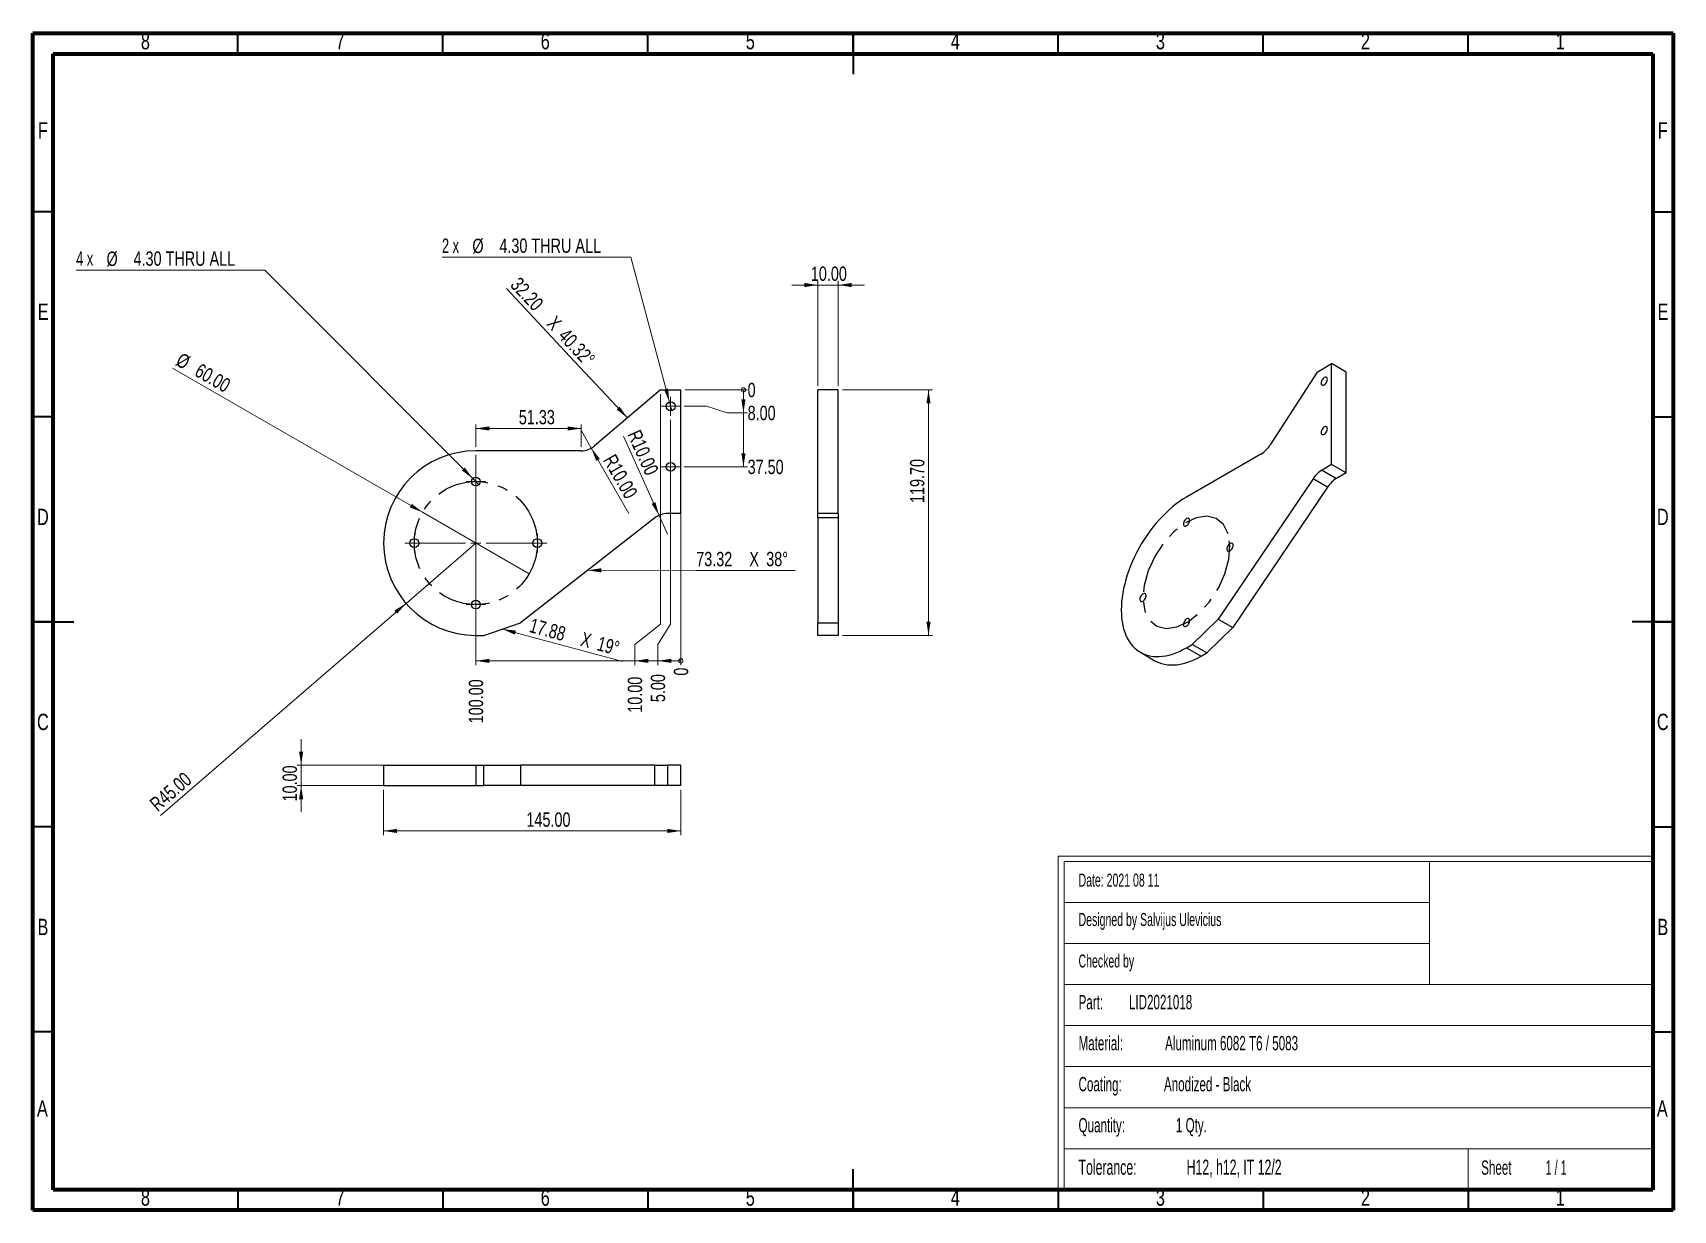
# Model space of a CAD drawing. Header units: millimetres. Extents: x 30 to 830, y 10 to 584.
import ezdxf

# ---------------------------------------------------------------- set-up
doc = ezdxf.new("R2010")
doc.units = ezdxf.units.MM
doc.header["$LTSCALE"] = 2
doc.linetypes.add('CENTERX2', pattern=[20.32, 12.7, -2.54, 2.54, -2.54])
doc.styles.add('SLDTEXTSTYLE0', font='TXT', dxfattribs={"width": 0.605})
doc.styles.add('SLDTEXTSTYLE1', font='TXT', dxfattribs={"width": 0.563})
doc.styles.add('SLDTEXTSTYLE2', font='TXT', dxfattribs={"width": 0.75})
doc.styles.add('SLDTEXTSTYLE3', font='TXT', dxfattribs={"width": 0.666667})
doc.dimstyles.new('SLDDIMSTYLE0', dxfattribs={"dimtxt": 7, "dimasz": 0.677333, "dimexe": 0, "dimexo": 0.0625, "dimgap": 1.75, "dimtad": 0, "dimtih": 1, "dimtoh": 1, "dimdec": 0, "dimrnd": 1e-09, "dimdsep": 46, "dimtxsty": 'SLDTEXTSTYLE2', "dimblk1": 'ORIGIN', "dimblk2": 'ORIGIN', "dimsah": 1, "dimcen": 0.09, "dimadec": 0, "dimazin": 2, "dimtfac": 1, "dimtdec": 0, "dimtofl": 0, "dimtmove": 0, "dimatfit": 3, "dimldrblk": 'ORIGIN', "dimfxl": 0, "dimfrac": 2, "dimtolj": 1, "dimtzin": 12, "dimarcsym": 0})
doc.dimstyles.new('SLDDIMSTYLE1', dxfattribs={"dimtxt": 7, "dimasz": 6.604, "dimexe": 0, "dimexo": 0.0625, "dimgap": 1.75, "dimtad": 0, "dimtih": 1, "dimtoh": 1, "dimrnd": 1e-09, "dimzin": 4, "dimdsep": 46, "dimtxsty": 'SLDTEXTSTYLE2', "dimsah": 1, "dimcen": 0.09, "dimadec": 0, "dimazin": 1, "dimtfac": 1, "dimtofl": 0, "dimtmove": 0, "dimatfit": 3, "dimfxl": 0, "dimfrac": 2, "dimtolj": 1, "dimtzin": 12, "dimarcsym": 0})
doc.dimstyles.new('SLDDIMSTYLE2', dxfattribs={"dimtxt": 7, "dimasz": 6.604, "dimexe": 0, "dimexo": 0.0625, "dimgap": 1.75, "dimtad": 0, "dimtih": 1, "dimtoh": 1, "dimrnd": 1e-09, "dimzin": 4, "dimdsep": 46, "dimtxsty": 'SLDTEXTSTYLE2', "dimblk1": 'NONE', "dimsah": 1, "dimcen": 0, "dimadec": 0, "dimazin": 1, "dimtfac": 1, "dimtmove": 0, "dimatfit": 3, "dimldrblk": 'NONE', "dimfxl": 0, "dimfrac": 2, "dimtolj": 1, "dimtzin": 12, "dimarcsym": 0})
doc.dimstyles.new('SLDDIMSTYLE3', dxfattribs={"dimtxt": 7, "dimasz": 6.604, "dimexe": 0, "dimexo": 0.0625, "dimgap": 1.75, "dimtad": 1, "dimrnd": 1e-09, "dimzin": 4, "dimdsep": 46, "dimtxsty": 'SLDTEXTSTYLE2', "dimblk1": 'NONE', "dimsah": 1, "dimcen": 0, "dimadec": 0, "dimazin": 1, "dimtfac": 1, "dimtmove": 0, "dimatfit": 3, "dimldrblk": 'NONE', "dimfxl": 0, "dimfrac": 2, "dimtolj": 1, "dimtzin": 12, "dimarcsym": 0})
doc.dimstyles.new('SLDDIMSTYLE4', dxfattribs={"dimtxt": 7, "dimasz": 6.604, "dimexe": 0, "dimexo": 0.0625, "dimgap": 1.75, "dimtad": 1, "dimrnd": 1e-09, "dimzin": 4, "dimdsep": 46, "dimtxsty": 'SLDTEXTSTYLE2', "dimsah": 1, "dimcen": 0, "dimadec": 0, "dimazin": 1, "dimtfac": 1, "dimtofl": 0, "dimtmove": 0, "dimatfit": 3, "dimfxl": 0, "dimfrac": 2, "dimtolj": 1, "dimtzin": 12, "dimarcsym": 0})
doc.dimstyles.new('SLDDIMSTYLE5', dxfattribs={"dimtxt": 7, "dimasz": 6.604, "dimexe": 0, "dimexo": 0.0625, "dimgap": 1.75, "dimtad": 1, "dimrnd": 1e-09, "dimzin": 12, "dimdsep": 46, "dimtxsty": 'SLDTEXTSTYLE2', "dimsah": 1, "dimcen": 0.09, "dimadec": 0, "dimazin": 3, "dimtfac": 1, "dimtmove": 0, "dimatfit": 0, "dimfxl": 0, "dimfrac": 2, "dimtolj": 1, "dimtzin": 12, "dimarcsym": 0})
doc.dimstyles.new('SLDDIMSTYLE6', dxfattribs={"dimtxt": 7, "dimasz": 6.604, "dimexe": 0, "dimexo": 0.0625, "dimgap": 1.75, "dimtad": 1, "dimrnd": 1e-09, "dimzin": 4, "dimdsep": 46, "dimtxsty": 'SLDTEXTSTYLE2', "dimsah": 1, "dimcen": 0.09, "dimadec": 0, "dimazin": 1, "dimtfac": 1, "dimtmove": 0, "dimatfit": 0, "dimfxl": 0, "dimfrac": 2, "dimtolj": 1, "dimtzin": 12, "dimarcsym": 0})
doc.dimstyles.new('SLDDIMSTYLE7', dxfattribs={"dimtxt": 7, "dimasz": 6.604, "dimexe": 0, "dimexo": 0.0625, "dimgap": 1.75, "dimtad": 1, "dimrnd": 1e-09, "dimzin": 4, "dimdsep": 46, "dimtxsty": 'SLDTEXTSTYLE2', "dimsah": 1, "dimcen": 0.09, "dimadec": 0, "dimazin": 1, "dimtfac": 1, "dimtofl": 0, "dimtmove": 0, "dimatfit": 3, "dimfxl": 0, "dimfrac": 2, "dimtolj": 1, "dimtzin": 12, "dimarcsym": 0})

# ---------------------------------------------------------------- blocks, each defined once
blk = doc.blocks.new('SW_NOTE_0')
at = {"color": 0, "linetype": 'Continuous', "lineweight": 0, "attachment_point": 1, "style": 'SLDTEXTSTYLE0'}
for s, insert, char_height in [('Tolerance:', (0, 9.55), 7.408), ('H12, h12, IT 12/2', (52.72, 9.55), 7.4083)]:
    blk.add_mtext(s, dxfattribs=dict(at, insert=insert, char_height=char_height))
blk = doc.blocks.new('SW_NOTE_0_1')
at = {"color": 0, "linetype": 'Continuous', "lineweight": 0, "char_height": 7, "attachment_point": 1}
for s, insert, style in [('Sheet', (0, 9.02), 'SLDTEXTSTYLE0'), ('1 / 1', (31.43, 9.02), 'SLDTEXTSTYLE1')]:
    blk.add_mtext(s, dxfattribs=dict(at, insert=insert, style=style))
blk = doc.blocks.new('SW_NOTE_0_2')
at = {"color": 0, "linetype": 'Continuous', "lineweight": 0, "char_height": 7, "attachment_point": 1, "style": 'SLDTEXTSTYLE0'}
for s, insert in [('Quantity:', (0, 9.02)), ('1 Qty.', (47.48, 9.02))]:
    blk.add_mtext(s, dxfattribs=dict(at, insert=insert))
blk = doc.blocks.new('SW_NOTE_0_3')
at = {"color": 0, "linetype": 'Continuous', "lineweight": 0, "char_height": 7, "attachment_point": 1, "style": 'SLDTEXTSTYLE0'}
for s, insert in [('Coating:', (0, 9.02)), ('Anodized - Black', (41.65, 9.02))]:
    blk.add_mtext(s, dxfattribs=dict(at, insert=insert))
blk = doc.blocks.new('SW_NOTE_0_4')
at = {"color": 0, "linetype": 'Continuous', "lineweight": 0, "char_height": 7, "attachment_point": 1, "style": 'SLDTEXTSTYLE0'}
for s, insert in [('Material:', (0, 9.02)), ('Aluminum 6082 T6 / 5083', (42.21, 9.02))]:
    blk.add_mtext(s, dxfattribs=dict(at, insert=insert))
blk = doc.blocks.new('SW_NOTE_0_5')
at = {"color": 0, "linetype": 'Continuous', "lineweight": 0, "char_height": 7, "attachment_point": 1, "style": 'SLDTEXTSTYLE0'}
for s, insert in [('Part:', (0, 9.02)), ('LID2021018', (24.58, 9.02))]:
    blk.add_mtext(s, dxfattribs=dict(at, insert=insert))
blk = doc.blocks.new('_Origin')
at = {"color": 0, "linetype": 'ByBlock', "lineweight": -2}
blk.add_line((0, 0), (-1, 0), dxfattribs=at)
blk.add_circle((0, 0), 0.5, dxfattribs=at)
blk = doc.blocks.new('_D')
at = {"color": 7, "linetype": 'Continuous', "lineweight": 0}
for p, q in [((346.07, 295.89), (346.07, 408.07)), ((346.07, 285.89), (346.07, 295.89)), ((346.07, 285.89), (346.07, 275.89))]:
    blk.add_line(p, q, dxfattribs=at)
at = {"color": 7, "linetype": 'Continuous', "lineweight": 18, "xscale": 2.032, "yscale": 2.032}
blk.add_blockref('_Origin', (346.07, 277.92), dxfattribs=at)
at = {"color": 7, "linetype": 'Continuous', "lineweight": 18, "insert": (342.6, 270.72), "char_height": 7, "attachment_point": 1, "rotation": 90, "style": 'SLDTEXTSTYLE2'}
blk.add_mtext('0', dxfattribs=at)
blk = doc.blocks.new('_D_1')
at = {"color": 7, "linetype": 'Continuous', "lineweight": 0}
for p, q in [((341.07, 295.89), (341.07, 395.42)), ((334.84, 285.89), (341.07, 295.89)), ((334.84, 285.89), (334.84, 275.89)), ((346.07, 277.92), (334.84, 277.92))]:
    blk.add_line(p, q, dxfattribs=at)
at = {"color": 7, "linetype": 'Continuous', "lineweight": 18}
blk.add_solid([(334.84, 277.92), (341.45, 276.91), (341.45, 278.94)], dxfattribs=at)
at = {"color": 7, "linetype": 'Continuous', "lineweight": 18, "insert": (331.38, 257.79), "char_height": 7, "attachment_point": 1, "rotation": 90, "style": 'SLDTEXTSTYLE2'}
blk.add_mtext('5.00', dxfattribs=at)
blk = doc.blocks.new('_D_2')
at = {"color": 7, "linetype": 'Continuous', "lineweight": 0}
for p, q in [((336.07, 295.89), (336.07, 408.07)), ((323.62, 285.89), (336.07, 295.89)), ((323.62, 285.89), (323.62, 275.89)), ((334.84, 277.92), (323.62, 277.92))]:
    blk.add_line(p, q, dxfattribs=at)
at = {"color": 7, "linetype": 'Continuous', "lineweight": 18}
blk.add_solid([(323.62, 277.92), (330.22, 276.91), (330.22, 278.94)], dxfattribs=at)
at = {"color": 7, "linetype": 'Continuous', "lineweight": 18, "insert": (320.15, 252.62), "char_height": 7, "attachment_point": 1, "rotation": 90, "style": 'SLDTEXTSTYLE2'}
blk.add_mtext('10.00', dxfattribs=at)
blk = doc.blocks.new('_D_3')
at = {"color": 7, "linetype": 'Continuous', "lineweight": 0}
for p, q in [((246.07, 378.37), (246.07, 275.89)), ((323.62, 277.92), (246.07, 277.92))]:
    blk.add_line(p, q, dxfattribs=at)
at = {"color": 7, "linetype": 'Continuous', "lineweight": 18}
blk.add_solid([(246.07, 277.92), (252.67, 276.91), (252.67, 278.94)], dxfattribs=at)
at = {"color": 7, "linetype": 'Continuous', "lineweight": 18, "insert": (242.6, 247.44), "char_height": 7, "attachment_point": 1, "rotation": 90, "style": 'SLDTEXTSTYLE2'}
blk.add_mtext('100.00', dxfattribs=at)
blk = doc.blocks.new('_D_4')
at = {"color": 7, "linetype": 'Continuous', "lineweight": 0}
for p, q in [((358.6, 410.07), (348.07, 410.07)), ((368.6, 410.07), (358.6, 410.07)), ((368.6, 410.07), (378.6, 410.07))]:
    blk.add_line(p, q, dxfattribs=at)
at = {"color": 7, "linetype": 'Continuous', "lineweight": 18, "xscale": 2.032, "yscale": 2.032}
blk.add_blockref('_Origin', (376.57, 410.07), dxfattribs=at)
at = {"color": 7, "linetype": 'Continuous', "lineweight": 18, "insert": (378.6, 413.53), "char_height": 7, "attachment_point": 1, "style": 'SLDTEXTSTYLE2'}
blk.add_mtext('0', dxfattribs=at)
blk = doc.blocks.new('_D_5')
at = {"color": 7, "linetype": 'Continuous', "lineweight": 0}
for p, q in [((376.57, 410.07), (376.57, 398.84)), ((358.6, 402.07), (347.72, 402.07)), ((368.6, 398.84), (358.6, 402.07)), ((368.6, 398.84), (378.6, 398.84))]:
    blk.add_line(p, q, dxfattribs=at)
at = {"color": 7, "linetype": 'Continuous', "lineweight": 18}
blk.add_solid([(376.57, 398.84), (377.58, 405.45), (375.55, 405.45)], dxfattribs=at)
at = {"color": 7, "linetype": 'Continuous', "lineweight": 18, "insert": (378.6, 402.31), "char_height": 7, "attachment_point": 1, "style": 'SLDTEXTSTYLE2'}
blk.add_mtext('8.00', dxfattribs=at)
blk = doc.blocks.new('_D_6')
at = {"color": 7, "linetype": 'Continuous', "lineweight": 0}
for p, q in [((376.57, 398.84), (376.57, 372.57)), ((347.72, 372.57), (378.6, 372.57))]:
    blk.add_line(p, q, dxfattribs=at)
at = {"color": 7, "linetype": 'Continuous', "lineweight": 18}
blk.add_solid([(376.57, 372.57), (377.58, 379.17), (375.55, 379.17)], dxfattribs=at)
at = {"color": 7, "linetype": 'Continuous', "lineweight": 18, "insert": (378.6, 376.03), "char_height": 7, "attachment_point": 1, "style": 'SLDTEXTSTYLE2'}
blk.add_mtext('37.50', dxfattribs=at)
blk = doc.blocks.new('_D_7')
at = {"color": 7, "linetype": 'Continuous', "lineweight": 0}
for p, q in [((143.2, 468.49), (51.13, 468.49)), ((244.55, 366.89), (143.2, 468.49)), ((247.58, 363.84), (244.55, 366.89))]:
    blk.add_line(p, q, dxfattribs=at)
at = {"color": 7, "linetype": 'Continuous', "lineweight": 18}
blk.add_solid([(244.55, 366.89), (240.6, 372.28), (239.16, 370.85)], dxfattribs=at)
at = {"color": 7, "linetype": 'Continuous', "lineweight": 18, "char_height": 7, "attachment_point": 1}
for s, insert, style in [('4 x', (51.13, 477.62), 'SLDTEXTSTYLE3'), ('%%c', (65.95, 477.52), 'SLDTEXTSTYLE2'), ('4.30 THRU ALL', (79.13, 477.62), 'SLDTEXTSTYLE2')]:
    blk.add_mtext(s, dxfattribs=dict(at, insert=insert, style=style))
blk = doc.blocks.new('_None')
blk = doc.blocks.new('_D_8')
at = {"color": 7, "linetype": 'Continuous', "lineweight": 0}
for p, q in [((321.63, 474.78), (229.56, 474.78)), ((340.51, 404.14), (321.63, 474.78)), ((341.62, 399.99), (340.51, 404.14))]:
    blk.add_line(p, q, dxfattribs=at)
at = {"color": 7, "linetype": 'Continuous', "lineweight": 18}
blk.add_solid([(340.51, 404.14), (339.79, 410.79), (337.82, 410.26)], dxfattribs=at)
at = {"color": 7, "linetype": 'Continuous', "lineweight": 18, "char_height": 7, "attachment_point": 1}
for s, insert, style in [('2 x', (229.56, 483.91), 'SLDTEXTSTYLE3'), ('%%c', (244.38, 483.8), 'SLDTEXTSTYLE2'), ('4.30 THRU ALL', (257.56, 483.91), 'SLDTEXTSTYLE2')]:
    blk.add_mtext(s, dxfattribs=dict(at, insert=insert, style=style))
blk = doc.blocks.new('_D_9')
at = {"color": 7, "linetype": 'Continuous', "lineweight": 0}
for q in [(98.19, 420.74), (272.05, 320.37)]:
    blk.add_line((220.09, 350.37), q, dxfattribs=at)
at = {"color": 7, "linetype": 'Continuous', "lineweight": 18}
blk.add_solid([(220.09, 350.37), (214.87, 354.55), (213.86, 352.79)], dxfattribs=at)
at = {"color": 7, "linetype": 'Continuous', "lineweight": 18, "char_height": 7, "attachment_point": 1, "rotation": 330, "style": 'SLDTEXTSTYLE2'}
for s, insert in [('%%c', (102.7, 428.55)), ('60.00', (111.9, 423.37))]:
    blk.add_mtext(s, dxfattribs=dict(at, insert=insert))
blk = doc.blocks.new('_D_10')
at = {"color": 7, "linetype": 'Continuous', "lineweight": 0}
for q in [(246.07, 335.37), (92.26, 202.57)]:
    blk.add_line((212.01, 305.96), q, dxfattribs=at)
at = {"color": 7, "linetype": 'Continuous', "lineweight": 18}
blk.add_solid([(212.01, 305.96), (206.34, 302.41), (207.67, 300.87)], dxfattribs=at)
at = {"color": 7, "linetype": 'Continuous', "lineweight": 18, "insert": (86.36, 209.39), "char_height": 7, "attachment_point": 1, "rotation": 40.80817, "style": 'SLDTEXTSTYLE2'}
blk.add_mtext('R45.00', dxfattribs=at)
blk = doc.blocks.new('SW_CHAMFER_DIMENSION_0')
at = {"color": 0, "linetype": 'Continuous', "lineweight": 0}
for p, q in [((33.08, -35.39), (0, 0)), ((58.99, -63.08), (33.08, -35.39))]:
    blk.add_line(p, q, dxfattribs=at)
at = {"color": 0, "linetype": 'Continuous', "lineweight": 18}
blk.add_solid([(58.99, -63.08), (55.22, -57.56), (53.73, -58.95)], dxfattribs=at)
at = {"color": 0, "linetype": 'Continuous', "lineweight": 18, "char_height": 7, "attachment_point": 1, "rotation": 313.06307, "style": 'SLDTEXTSTYLE2'}
for s, insert in [('32.20', (6.59, 6.16)), ('X', (24.28, -12.76)), ('40.32°', (29.9, -18.78))]:
    blk.add_mtext(s, dxfattribs=dict(at, insert=insert))
blk = doc.blocks.new('_D_11')
at = {"color": 7, "linetype": 'Continuous', "lineweight": 0}
for p, q in [((246.07, 382.37), (246.07, 393.26)), ((297.4, 382.37), (297.4, 393.26)), ((297.4, 391.26), (246.07, 391.26))]:
    blk.add_line(p, q, dxfattribs=at)
at = {"color": 7, "linetype": 'Continuous', "lineweight": 18}
for points in [[(246.07, 391.26), (252.67, 390.24), (252.67, 392.27)], [(297.4, 391.26), (290.79, 392.27), (290.79, 390.24)]]:
    blk.add_solid(points, dxfattribs=at)
at = {"color": 7, "linetype": 'Continuous', "lineweight": 18, "insert": (267.03, 400.28), "char_height": 7, "attachment_point": 1, "style": 'SLDTEXTSTYLE2'}
blk.add_mtext('51.33', dxfattribs=at)
blk = doc.blocks.new('_D_12')
at = {"color": 7, "linetype": 'Continuous', "lineweight": 0}
for q in [(318.02, 387.59), (339.51, 339.77)]:
    blk.add_line((335.41, 348.89), q, dxfattribs=at)
at = {"color": 7, "linetype": 'Continuous', "lineweight": 18}
blk.add_solid([(335.41, 348.89), (333.63, 355.33), (331.78, 354.5)], dxfattribs=at)
at = {"color": 7, "linetype": 'Continuous', "lineweight": 18, "insert": (326.2, 391.27), "char_height": 7, "attachment_point": 1, "rotation": 294.19643, "style": 'SLDTEXTSTYLE2'}
blk.add_mtext('R10.00', dxfattribs=at)
blk = doc.blocks.new('SW_CHAMFER_DIMENSION_1')
at = {"color": 0, "linetype": 'Continuous', "lineweight": 0}
for p, q in [((-52.91, 0.01), (0, 0)), ((0, 0), (48.21, 0))]:
    blk.add_line(p, q, dxfattribs=at)
at = {"color": 0, "linetype": 'Continuous', "lineweight": 18}
blk.add_solid([(-52.91, 0.01), (-46.3, -1), (-46.3, 1.03)], dxfattribs=at)
at = {"color": 0, "linetype": 'Continuous', "lineweight": 18, "char_height": 7, "attachment_point": 1, "style": 'SLDTEXTSTYLE2'}
for s, insert in [('73.32', (0, 9.02)), ('X', (25.9, 9.02)), ('38°', (34.13, 9.02))]:
    blk.add_mtext(s, dxfattribs=dict(at, insert=insert))
blk = doc.blocks.new('SW_CHAMFER_DIMENSION_2')
at = {"color": 0, "linetype": 'Continuous', "lineweight": 0}
for p, q in [((-12.17, 3.32), (0, 0)), ((0, 0), (46.57, -12.48))]:
    blk.add_line(p, q, dxfattribs=at)
at = {"color": 0, "linetype": 'Continuous', "lineweight": 18}
blk.add_solid([(-12.17, 3.32), (-6.06, 0.6), (-5.53, 2.56)], dxfattribs=at)
at = {"color": 0, "linetype": 'Continuous', "lineweight": 18, "char_height": 7, "attachment_point": 1, "rotation": 345, "style": 'SLDTEXTSTYLE2'}
for s, insert in [('17.88', (2.34, 8.72)), ('X', (27.35, 2.01)), ('19°', (35.31, -0.12))]:
    blk.add_mtext(s, dxfattribs=dict(at, insert=insert))
blk = doc.blocks.new('_D_13')
at = {"color": 7, "linetype": 'Continuous', "lineweight": 0}
for q in [(297.4, 390.37), (320.66, 349.82)]:
    blk.add_line((302.37, 381.69), q, dxfattribs=at)
at = {"color": 7, "linetype": 'Continuous', "lineweight": 18}
blk.add_solid([(302.37, 381.69), (304.78, 375.46), (306.54, 376.47)], dxfattribs=at)
at = {"color": 7, "linetype": 'Continuous', "lineweight": 18, "insert": (314.02, 379.38), "char_height": 7, "attachment_point": 1, "rotation": 299.85337, "style": 'SLDTEXTSTYLE2'}
blk.add_mtext('R10.00', dxfattribs=at)
blk = doc.blocks.new('SW_CENTERMARKSYMBOL_0')
at = {"color": 0, "linetype": 'Continuous', "lineweight": 18}
for p, q in [((-2.5, 0), (-4.65, 0)), ((0, 0), (-2.5, 0)), ((0, 2.5), (0, 4.65)), ((0, 0), (0, 2.5)), ((0, 0), (0, -2.5)), ((0, 0), (2.5, 0)), ((2.5, 0), (4.65, 0)), ((0, -2.5), (0, -4.65))]:
    blk.add_line(p, q, dxfattribs=at)
blk = doc.blocks.new('SW_CENTERMARKSYMBOL_1')
at = {"color": 0, "linetype": 'Continuous', "lineweight": 18}
for p, q in [((-2.5, 0), (-4.65, 0)), ((0, 0), (-2.5, 0)), ((0, 2.5), (0, 4.65)), ((0, 0), (0, 2.5)), ((0, 0), (0, -2.5)), ((0, 0), (2.5, 0)), ((2.5, 0), (4.65, 0)), ((0, -2.5), (0, -4.65))]:
    blk.add_line(p, q, dxfattribs=at)
blk = doc.blocks.new('SW_CENTERMARKSYMBOL_2')
at = {"color": 0, "linetype": 'Continuous', "lineweight": 18}
for p, q in [((-2.5, 0), (-4.65, 0)), ((0, 0), (-2.5, 0)), ((0, 2.5), (0, 4.65)), ((0, 0), (0, 2.5)), ((0, 0), (0, -2.5)), ((0, 0), (2.5, 0)), ((2.5, 0), (4.65, 0)), ((0, -2.5), (0, -4.65))]:
    blk.add_line(p, q, dxfattribs=at)
blk = doc.blocks.new('SW_CENTERMARKSYMBOL_3')
at = {"color": 0, "linetype": 'Continuous', "lineweight": 18}
for p, q in [((-2.5, 0), (-4.65, 0)), ((0, 0), (-2.5, 0)), ((0, 2.5), (0, 4.65)), ((0, 0), (0, 2.5)), ((0, 0), (0, -2.5)), ((0, 0), (2.5, 0)), ((2.5, 0), (4.65, 0)), ((0, -2.5), (0, -4.65))]:
    blk.add_line(p, q, dxfattribs=at)
blk = doc.blocks.new('SW_CENTERMARKSYMBOL_4')
at = {"color": 0, "linetype": 'Continuous', "lineweight": 18}
for p, q in [((-2.5, 0), (-4.65, 0)), ((0, 0), (-2.5, 0)), ((0, 2.5), (0, 4.65)), ((0, 0), (0, 2.5)), ((0, 0), (0, -2.5)), ((0, 0), (2.5, 0)), ((2.5, 0), (4.65, 0)), ((0, -2.5), (0, -4.65))]:
    blk.add_line(p, q, dxfattribs=at)
blk = doc.blocks.new('SW_CENTERMARKSYMBOL_5')
at = {"color": 0, "linetype": 'Continuous', "lineweight": 18}
for p, q in [((-2.5, 0), (-4.65, 0)), ((0, 0), (-2.5, 0)), ((0, 2.5), (0, 4.65)), ((0, 0), (0, 2.5)), ((0, 0), (0, -2.5)), ((0, 0), (2.5, 0)), ((2.5, 0), (4.65, 0)), ((0, -2.5), (0, -4.65))]:
    blk.add_line(p, q, dxfattribs=at)
blk = doc.blocks.new('SW_CENTERMARKSYMBOL_6')
at = {"color": 0, "linetype": 'Continuous', "lineweight": 18}
for p, q in [((0, 5), (0, 32.5)), ((-5, 0), (-32.5, 0)), ((0, 0), (-2.5, 0)), ((0, 0), (0, 2.5)), ((0, 0), (0, -2.5)), ((0, 0), (2.5, 0)), ((5, 0), (32.5, 0)), ((0, -5), (0, -32.5))]:
    blk.add_line(p, q, dxfattribs=at)
blk = doc.blocks.new('_D_14')
at = {"color": 7, "linetype": 'Continuous', "lineweight": 0}
for p, q in [((160.86, 227.06), (160.86, 239.76)), ((331.35, 227.06), (158.86, 227.06)), ((160.86, 217.06), (160.86, 227.06)), ((331.35, 217.06), (158.86, 217.06)), ((160.86, 217.06), (160.86, 204.36))]:
    blk.add_line(p, q, dxfattribs=at)
at = {"color": 7, "linetype": 'Continuous', "lineweight": 18}
for points in [[(160.86, 227.06), (161.87, 233.67), (159.84, 233.67)], [(160.86, 217.06), (159.84, 210.46), (161.87, 210.46)]]:
    blk.add_solid(points, dxfattribs=at)
at = {"color": 7, "linetype": 'Continuous', "lineweight": 18, "insert": (151.83, 209.35), "char_height": 7, "attachment_point": 1, "rotation": 90, "style": 'SLDTEXTSTYLE2'}
blk.add_mtext('10.00', dxfattribs=at)
blk = doc.blocks.new('_D_15')
at = {"color": 7, "linetype": 'Continuous', "lineweight": 0}
for p, q in [((201.07, 215.06), (201.07, 192.98)), ((346.07, 215.06), (346.07, 192.98)), ((201.07, 194.98), (346.07, 194.98))]:
    blk.add_line(p, q, dxfattribs=at)
at = {"color": 7, "linetype": 'Continuous', "lineweight": 18}
for points in [[(201.07, 194.98), (207.67, 193.96), (207.67, 195.99)], [(346.07, 194.98), (339.46, 195.99), (339.46, 193.96)]]:
    blk.add_solid(points, dxfattribs=at)
at = {"color": 7, "linetype": 'Continuous', "lineweight": 18, "insert": (270.74, 204), "char_height": 7, "attachment_point": 1, "style": 'SLDTEXTSTYLE2'}
blk.add_mtext('145.00', dxfattribs=at)
blk = doc.blocks.new('_D_16')
at = {"color": 7, "linetype": 'Continuous', "lineweight": 0}
for p, q in [((412.83, 461.23), (400.13, 461.23)), ((412.83, 412.07), (412.83, 463.23)), ((422.83, 461.23), (412.83, 461.23)), ((422.83, 412.07), (422.83, 463.23)), ((422.83, 461.23), (435.53, 461.23))]:
    blk.add_line(p, q, dxfattribs=at)
at = {"color": 7, "linetype": 'Continuous', "lineweight": 18}
for points in [[(412.83, 461.23), (406.22, 462.24), (406.22, 460.21)], [(422.83, 461.23), (429.43, 460.21), (429.43, 462.24)]]:
    blk.add_solid(points, dxfattribs=at)
at = {"color": 7, "linetype": 'Continuous', "lineweight": 18, "insert": (409.45, 470.25), "char_height": 7, "attachment_point": 1, "style": 'SLDTEXTSTYLE2'}
blk.add_mtext('10.00', dxfattribs=at)
blk = doc.blocks.new('_D_17')
at = {"color": 7, "linetype": 'Continuous', "lineweight": 0}
for p, q in [((424.83, 410.07), (468.83, 410.07)), ((466.83, 290.37), (466.83, 410.07)), ((424.83, 290.37), (468.83, 290.37))]:
    blk.add_line(p, q, dxfattribs=at)
at = {"color": 7, "linetype": 'Continuous', "lineweight": 18}
for points in [[(466.83, 410.07), (465.81, 403.46), (467.84, 403.46)], [(466.83, 290.37), (467.84, 296.97), (465.81, 296.97)]]:
    blk.add_solid(points, dxfattribs=at)
at = {"color": 7, "linetype": 'Continuous', "lineweight": 18, "insert": (457.8, 354.91), "char_height": 7, "attachment_point": 1, "rotation": 90, "style": 'SLDTEXTSTYLE2'}
blk.add_mtext('119.70', dxfattribs=at)

msp = doc.modelspace()

# ---------------------------------------------------------------- linework, layer by layer
at = {"color": 7, "linetype": 'Continuous', "lineweight": 70}
for p, q in [((30, 10), (30, 584)), ((30, 584), (830, 584)), ((830, 584), (830, 10)), ((40, 20), (40, 574)), ((40, 574), (820, 574)), ((820, 574), (820, 20)), ((820, 20), (40, 20)), ((830, 10), (30, 10))]:
    msp.add_line(p, q, dxfattribs=at)
at = {"color": 7, "linetype": 'Continuous', "lineweight": 35}
for p, q in [((130, 574), (130, 584)), ((230, 574), (230, 584)), ((330, 574), (330, 584)), ((430, 584.002), (430, 563.998)), ((430, 574), (430, 584)), ((530, 574), (530, 584)), ((630, 574), (630, 584)), ((730, 574), (730, 584)), ((40, 497), (30, 497)), ((820, 497), (830, 497)), ((40, 397), (30, 397)), ((820, 397), (830, 397)), ((29.998, 297), (50.002, 297)), ((40, 297), (30, 297)), ((830.002, 297), (809.998, 297)), ((820, 297), (830, 297)), ((40, 197), (30, 197)), ((820, 197), (830, 197)), ((40, 97), (30, 97)), ((820, 97), (830, 97)), ((430, 9.998), (430, 30.002)), ((130, 20), (130, 10)), ((230, 20), (230, 10)), ((330, 20), (330, 10)), ((430, 20), (430, 10)), ((530, 20), (530, 10)), ((630, 20), (630, 10)), ((730, 20), (730, 10))]:
    msp.add_line(p, q, dxfattribs=at)
at = {"color": 7, "linetype": 'Continuous', "lineweight": 25}
for p, q in [((656.298, 418.803), (633.528, 383.347)), ((656.298, 418.803), (663.369, 422.885)), ((663.369, 373.648), (663.369, 422.885)), ((670.44, 418.803), (663.369, 422.885)), ((670.44, 369.566), (670.44, 418.803)), ((336.066, 410.067), (303.865, 382.742)), ((336.066, 410.067), (346.066, 410.067)), ((346.066, 349.767), (346.066, 410.067)), ((422.828, 410.067), (412.828, 410.067)), ((412.828, 349.767), (412.828, 410.067)), ((422.828, 349.767), (422.828, 410.067)), ((297.395, 380.367), (246.066, 380.367)), ((628.953, 378.766), (592.658, 357.813)), ((663.369, 373.648), (658.732, 370.971)), ((658.732, 370.971), (665.803, 366.889)), ((670.44, 369.566), (663.369, 373.648)), ((670.44, 369.566), (665.803, 366.889)), ((654.379, 366.727), (608.109, 298.272)), ((661.45, 362.645), (615.18, 294.19)), ((661.45, 362.645), (654.379, 366.727)), ((333.353, 347.647), (267.918, 296.523)), ((346.066, 349.767), (339.509, 349.767)), ((422.828, 349.767), (412.828, 349.767)), ((412.828, 347.647), (412.828, 349.767)), ((422.828, 347.647), (412.828, 347.647)), ((412.828, 347.647), (412.828, 296.523)), ((422.828, 349.767), (422.828, 347.647)), ((422.828, 347.647), (422.828, 296.523)), ((250.038, 290.367), (267.918, 296.523)), ((412.828, 296.523), (422.828, 296.523)), ((412.828, 290.367), (412.828, 296.523)), ((422.828, 296.523), (422.828, 290.367)), ((595.466, 285.946), (608.109, 298.272)), ((608.109, 298.272), (615.18, 294.19)), ((246.066, 290.367), (250.038, 290.367)), ((422.828, 290.367), (412.828, 290.367)), ((615.18, 294.19), (602.537, 281.864)), ((570.16, 282.097), (577.231, 278.015)), ((592.658, 284.325), (595.466, 285.946)), ((592.658, 284.325), (599.729, 280.243)), ((602.537, 281.864), (595.466, 285.946)), ((599.729, 280.243), (602.537, 281.864)), ((201.066, 227.062), (201.066, 217.062)), ((201.066, 227.062), (246.066, 227.062)), ((246.066, 227.062), (246.066, 217.062)), ((246.066, 227.062), (250.038, 227.062)), ((250.038, 217.062), (250.038, 227.062)), ((250.038, 227.062), (267.918, 227.062)), ((267.918, 227.062), (267.918, 217.062)), ((333.353, 227.062), (267.918, 227.062)), ((333.353, 217.062), (333.353, 227.062)), ((333.353, 227.062), (339.509, 227.062)), ((339.509, 227.062), (339.509, 217.062)), ((346.066, 227.062), (339.509, 227.062)), ((346.066, 217.062), (346.066, 227.062)), ((201.066, 217.062), (246.066, 217.062)), ((246.066, 217.062), (250.038, 217.062)), ((267.918, 217.062), (250.038, 217.062)), ((333.353, 217.062), (267.918, 217.062)), ((339.509, 217.062), (333.353, 217.062)), ((346.066, 217.062), (339.509, 217.062))]:
    msp.add_line(p, q, dxfattribs=at)
at = {"color": 7, "linetype": 'Continuous', "lineweight": 18}
for p, q in [((530, 182.62), (530, 19.62)), ((530, 182.62), (820, 182.62)), ((820, 180), (533, 180)), ((533, 180), (533, 20)), ((711.204, 180), (711.204, 120)), ((533, 160), (711.204, 160)), ((533, 140), (711.204, 140)), ((533, 120), (820, 120)), ((533, 120), (820, 120)), ((533, 100), (820, 100)), ((533, 80), (820, 80)), ((533, 60), (820, 60)), ((533, 40), (820, 40)), ((730, 40), (730, 20))]:
    msp.add_line(p, q, dxfattribs=at)
at = {"color": 7, "linetype": 'Continuous', "lineweight": 25, "flags": 128}
for points in [[(659.833, 412.556), (660.211, 412.83), (660.566, 413.196), (660.874, 413.633), (661.117, 414.112), (661.279, 414.604), (661.35, 415.077), (661.326, 415.503), (661.209, 415.853), (661.005, 416.107), (660.727, 416.248), (660.393, 416.267), (660.024, 416.163), (659.643, 415.943), (659.273, 415.621), (658.94, 415.216), (658.662, 414.754), (658.458, 414.265), (658.34, 413.779), (658.316, 413.326), (658.387, 412.934), (658.55, 412.63), (658.792, 412.431), (659.101, 412.35), (659.455, 412.393), (659.833, 412.556)], [(659.833, 388.468), (660.211, 388.742), (660.566, 389.108), (660.874, 389.545), (661.117, 390.024), (661.279, 390.516), (661.35, 390.989), (661.326, 391.415), (661.209, 391.765), (661.005, 392.019), (660.727, 392.16), (660.393, 392.179), (660.024, 392.075), (659.643, 391.855), (659.273, 391.533), (658.94, 391.128), (658.662, 390.667), (658.458, 390.177), (658.34, 389.691), (658.316, 389.238), (658.387, 388.847), (658.55, 388.542), (658.792, 388.343), (659.101, 388.262), (659.455, 388.305), (659.833, 388.468)], [(592.658, 357.813), (590.935, 356.765), (589.218, 355.612), (587.51, 354.357), (585.818, 353.005), (584.145, 351.56), (582.498, 350.025), (580.88, 348.405), (579.297, 346.704), (577.753, 344.929), (576.253, 343.083), (574.801, 341.173), (573.401, 339.204), (572.058, 337.182), (570.776, 335.113), (569.557, 333.002), (568.406, 330.856), (567.326, 328.682), (566.321, 326.485), (565.393, 324.273), (564.545, 322.051), (563.779, 319.826), (563.098, 317.605), (562.504, 315.394), (561.998, 313.2), (561.582, 311.028), (561.257, 308.886), (561.025, 306.78), (560.885, 304.716), (560.838, 302.7), (560.885, 300.737), (561.025, 298.835), (561.257, 296.997), (561.582, 295.23), (561.998, 293.539), (562.504, 291.929), (563.098, 290.404), (563.779, 288.969), (564.545, 287.628), (565.393, 286.386), (566.321, 285.245), (567.326, 284.209), (568.406, 283.281), (569.557, 282.464), (570.776, 281.76), (572.058, 281.172), (573.401, 280.701), (574.801, 280.348), (576.253, 280.114), (577.753, 280.001), (579.297, 280.008), (580.88, 280.135), (582.498, 280.383), (584.145, 280.75), (585.818, 281.235), (587.51, 281.837), (589.218, 282.554), (590.935, 283.384), (592.658, 284.325)], [(592.658, 343.81), (593.036, 344.083), (593.39, 344.45), (593.699, 344.886), (593.942, 345.366), (594.104, 345.857), (594.175, 346.331), (594.151, 346.756), (594.034, 347.107), (593.829, 347.36), (593.552, 347.501), (593.218, 347.521), (592.849, 347.417), (592.467, 347.197), (592.098, 346.874), (591.764, 346.47), (591.487, 346.008), (591.282, 345.519), (591.165, 345.032), (591.141, 344.579), (591.212, 344.188), (591.374, 343.884), (591.617, 343.685), (591.926, 343.604), (592.28, 343.647), (592.658, 343.81)], [(613.871, 331.56), (614.249, 331.833), (614.604, 332.2), (614.912, 332.636), (615.155, 333.115), (615.317, 333.607), (615.388, 334.081), (615.365, 334.506), (615.247, 334.857), (615.043, 335.11), (614.765, 335.251), (614.431, 335.27), (614.062, 335.167), (613.681, 334.947), (613.312, 334.624), (612.978, 334.22), (612.7, 333.758), (612.496, 333.268), (612.378, 332.782), (612.354, 332.329), (612.425, 331.938), (612.588, 331.633), (612.831, 331.435), (613.139, 331.354), (613.493, 331.396), (613.871, 331.56)], [(571.445, 307.067), (571.823, 307.341), (572.177, 307.707), (572.486, 308.144), (572.728, 308.623), (572.891, 309.115), (572.962, 309.589), (572.938, 310.014), (572.82, 310.364), (572.616, 310.618), (572.338, 310.759), (572.004, 310.778), (571.635, 310.675), (571.254, 310.455), (570.885, 310.132), (570.551, 309.727), (570.273, 309.266), (570.069, 308.776), (569.951, 308.29), (569.928, 307.837), (569.999, 307.446), (570.161, 307.141), (570.404, 306.942), (570.712, 306.862), (571.067, 306.904), (571.445, 307.067)], [(592.658, 294.817), (593.036, 295.091), (593.39, 295.457), (593.699, 295.894), (593.942, 296.373), (594.104, 296.865), (594.175, 297.338), (594.151, 297.764), (594.034, 298.114), (593.829, 298.368), (593.552, 298.509), (593.218, 298.528), (592.849, 298.424), (592.467, 298.205), (592.098, 297.882), (591.764, 297.477), (591.487, 297.016), (591.282, 296.526), (591.165, 296.04), (591.141, 295.587), (591.212, 295.196), (591.374, 294.891), (591.617, 294.692), (591.926, 294.612), (592.28, 294.654), (592.658, 294.817)], [(577.231, 278.015), (577.847, 277.678), (579.129, 277.09), (580.473, 276.618), (581.872, 276.266), (583.324, 276.032), (584.824, 275.919), (586.368, 275.926), (587.951, 276.053), (589.569, 276.301), (591.216, 276.668), (592.889, 277.153), (594.581, 277.755), (596.289, 278.472), (598.006, 279.302), (599.729, 280.243)]]:
    msp.add_lwpolyline(points, dxfattribs=at)
at = {"color": 7, "linetype": 'CENTERX2', "flags": 128}
msp.add_lwpolyline([(612.944, 339.942), (610.648, 344.435), (607.125, 347.336), (602.617, 348.447), (597.43, 347.692), (591.918, 345.123), (586.456, 340.914), (581.417, 335.354), (577.144, 328.819), (573.928, 321.757), (571.988, 314.647), (571.458, 307.975), (572.372, 302.196), (574.668, 297.703), (578.191, 294.802), (582.699, 293.691), (587.886, 294.446), (593.398, 297.015), (598.86, 301.224), (603.899, 306.784), (608.172, 313.319), (611.388, 320.381), (613.328, 327.491), (613.858, 334.163), (612.944, 339.942)], dxfattribs=at)
at = {"color": 7, "linetype": 'Continuous', "lineweight": 25}
for centre in [(341.066, 402.067), (341.066, 372.567), (246.066, 365.367), (216.066, 335.367), (276.066, 335.367), (246.066, 305.367)]:
    msp.add_circle(centre, 2.15, dxfattribs=at)
at = {"color": 7, "linetype": 'CENTERX2'}
msp.add_circle((246.066, 335.367), 30, dxfattribs=at)
at = {"color": 7, "linetype": 'Continuous', "lineweight": 25}
for centre, radius, start, end in [((246.066, 335.367), 45, 90, 270), ((297.395, 390.367), 10, 270, 310.316984), ((621.58, 390.705), 14.032, 301.696655, 328.37253), ((665.967, 359.196), 13.82, 121.565099, 146.978844), ((673.038, 355.114), 13.82, 121.565099, 146.978844), ((339.509, 339.767), 10, 90, 128)]:
    msp.add_arc(centre, radius, start, end, dxfattribs=at)

# ---------------------------------------------------------------- block references
at = {"color": 7, "linetype": 'Continuous', "lineweight": 18}
for name, p in [('SW_CHAMFER_DIMENSION_0', (260.977, 459.484)), ('SW_CHAMFER_DIMENSION_1', (353.544, 322.071)), ('SW_CHAMFER_DIMENSION_2', (271.144, 290.122))]:
    msp.add_blockref(name, p, dxfattribs=at)
at = {"color": 7, "linetype": 'Continuous', "lineweight": 0}
for name, p in [('SW_CENTERMARKSYMBOL_5', (341.066, 402.067)), ('SW_CENTERMARKSYMBOL_4', (341.066, 372.567)), ('SW_CENTERMARKSYMBOL_3', (246.066, 365.367)), ('SW_CENTERMARKSYMBOL_6', (246.066, 335.367)), ('SW_CENTERMARKSYMBOL_2', (216.066, 335.367)), ('SW_CENTERMARKSYMBOL_0', (276.066, 335.367)), ('SW_CENTERMARKSYMBOL_1', (246.066, 305.367)), ('SW_NOTE_0_5', (540, 105.958)), ('SW_NOTE_0_4', (540, 85.958)), ('SW_NOTE_0_3', (540, 65.958)), ('SW_NOTE_0_2', (540, 45.958)), ('SW_NOTE_0', (540, 25.122)), ('SW_NOTE_0_1', (736.364, 25.262))]:
    msp.add_blockref(name, p, dxfattribs=at)

# ---------------------------------------------------------------- texts
for s, insert, char_height, attachment_point, style in [('8', (84.92, 584.12), 7.937, 2, 'SLDTEXTSTYLE2'), ('7', (179.92, 584.12), 7.937, 2, 'SLDTEXTSTYLE2'), ('6', (279.92, 584.12), 7.937, 2, 'SLDTEXTSTYLE2'), ('5', (379.92, 584.12), 7.937, 2, 'SLDTEXTSTYLE2'), ('4', (479.92, 584.12), 7.937, 2, 'SLDTEXTSTYLE2'), ('3', (579.92, 584.12), 7.937, 2, 'SLDTEXTSTYLE2'), ('2', (679.92, 584.12), 7.937, 2, 'SLDTEXTSTYLE2'), ('1', (774.92, 584.12), 7.937, 2, 'SLDTEXTSTYLE2'), ('F', (34.915, 540.62), 7.937, 2, 'SLDTEXTSTYLE2'), ('F', (824.915, 540.62), 7.937, 2, 'SLDTEXTSTYLE2'), ('E', (35.016, 452.12), 7.937, 2, 'SLDTEXTSTYLE2'), ('E', (825.016, 452.12), 7.937, 2, 'SLDTEXTSTYLE2'), ('D', (34.905, 352.12), 7.937, 2, 'SLDTEXTSTYLE2'), ('D', (824.905, 352.12), 7.937, 2, 'SLDTEXTSTYLE2'), ('C', (34.917, 252.12), 7.937, 2, 'SLDTEXTSTYLE2'), ('C', (824.917, 252.12), 7.937, 2, 'SLDTEXTSTYLE2'), ('Date: 2021 08 11', (540, 174.16), 6.35, 1, 'SLDTEXTSTYLE0'), ('B', (34.941, 152.12), 7.937, 2, 'SLDTEXTSTYLE2'), ('Designed by Salvijus Ulevicius', (540, 154.948), 6.35, 1, 'SLDTEXTSTYLE0'), ('B', (824.941, 152.12), 7.937, 2, 'SLDTEXTSTYLE2'), ('Checked by', (540, 134.719), 6.35, 1, 'SLDTEXTSTYLE0'), ('A', (34.679, 63.62), 7.937, 2, 'SLDTEXTSTYLE2'), ('A', (824.679, 63.62), 7.937, 2, 'SLDTEXTSTYLE2'), ('8', (84.92, 20.12), 7.937, 2, 'SLDTEXTSTYLE2'), ('7', (179.92, 20.12), 7.937, 2, 'SLDTEXTSTYLE2'), ('6', (279.92, 20.12), 7.937, 2, 'SLDTEXTSTYLE2'), ('5', (379.92, 20.12), 7.937, 2, 'SLDTEXTSTYLE2'), ('4', (479.92, 20.12), 7.937, 2, 'SLDTEXTSTYLE2'), ('3', (579.92, 20.12), 7.937, 2, 'SLDTEXTSTYLE2'), ('2', (679.92, 20.12), 7.937, 2, 'SLDTEXTSTYLE2'), ('1', (774.92, 20.12), 7.937, 2, 'SLDTEXTSTYLE2')]:
    msp.add_mtext(s, dxfattribs=dict(at, insert=insert, char_height=char_height, attachment_point=attachment_point, style=style))

# ---------------------------------------------------------------- dimensions: what is measured, and where the dimension line sits
at = {"color": 7, "linetype": 'Continuous', "lineweight": 18}
for p1, p2, text, picture, middle in [((341.621, 399.99), (340.511, 404.144), '2 x <> THRU ALL\\P', '_D_8', (274.004, 480.385)), ((247.585, 363.845), (244.548, 366.889), '4 x <> THRU ALL\\P', '_D_7', (95.575, 474.102))]:
    dim = msp.add_diameter_dim_2p(p1=p1, p2=p2, text=text, dimstyle='SLDDIMSTYLE2', dxfattribs=at)
    dim.commit()
    dim.dimension.update_dxf_attribs({"geometry": picture, "text_midpoint": middle, "dimtype": 163})
for base, p1, p2, dimstyle, picture, middle in [((412.828, 461.229), (422.828, 410.067), (412.828, 410.067), 'SLDDIMSTYLE6', '_D_16', (421.087, 461.229)), ((246.066, 391.257), (297.395, 380.367), (246.066, 380.367), 'SLDDIMSTYLE5', '_D_11', (278.663, 391.257)), ((346.066, 194.976), (201.066, 217.062), (346.066, 217.062), 'SLDDIMSTYLE7', '_D_15', (284.963, 194.976))]:
    dim = msp.add_linear_dim(base=base, p1=p1, p2=p2, dimstyle=dimstyle, dxfattribs=at)
    dim.commit()
    dim.dimension.update_dxf_attribs({"geometry": picture, "text_midpoint": middle, "dimtype": 160})
dim = msp.add_diameter_dim_2p(p1=(272.047, 320.367), p2=(220.085, 350.367), dimstyle='SLDDIMSTYLE3', dxfattribs=at)
dim.commit()
dim.dimension.update_dxf_attribs({"geometry": '_D_9', "text_midpoint": (112.751, 412.336), "dimtype": 163})
for feature_location, offset, dtype, origin, dimstyle, picture, middle in [((246.066, 380.367), (0, -104.476), 1, (346.066, 410.067), 'SLDDIMSTYLE1', '_D_3', (246.066, 261.668)), ((336.066, 410.067), (-12.447, -134.176), 1, (346.066, 410.067), 'SLDDIMSTYLE1', '_D_2', (323.619, 264.254)), ((341.066, 397.417), (-6.224, -121.526), 1, (346.066, 410.067), 'SLDDIMSTYLE1', '_D_1', (334.843, 266.84)), ((346.066205145, 410.066879004), (0, -134.17561085), 1, (346.066205145, 410.066879004), 'SLDDIMSTYLE0', '_D', (346.066205145, 273.305156961)), ((345.716, 402.067), (32.884, -3.224), 0, (346.066, 410.067), 'SLDDIMSTYLE1', '_D_5', (387.652, 398.843)), ((345.716, 372.567), (32.884, 0), 0, (346.066, 410.067), 'SLDDIMSTYLE1', '_D_6', (390.238, 372.567)), ((346.066205145, 410.066879004), (32.534246105, 0), 0, (346.066205145, 410.066879004), 'SLDDIMSTYLE0', '_D_4', (381.186562444, 410.066879004))]:
    dim = msp.add_ordinate_dim(feature_location=feature_location, offset=offset, dtype=dtype, origin=origin, dimstyle=dimstyle, dxfattribs=at)
    dim.commit()
    dim.dimension.update_dxf_attribs({"geometry": picture, "text_midpoint": middle})
for base, p1, p2, dimstyle, picture, middle in [((466.828, 410.067), (422.828, 290.367), (422.828, 410.067), 'SLDDIMSTYLE7', '_D_17', (466.828, 369.133)), ((160.856, 227.062), (333.353, 217.062), (333.353, 227.062), 'SLDDIMSTYLE6', '_D_14', (160.856, 220.983))]:
    dim = msp.add_linear_dim(base=base, p1=p1, p2=p2, angle=90, dimstyle=dimstyle, dxfattribs=at)
    dim.commit()
    dim.dimension.update_dxf_attribs({"geometry": picture, "text_midpoint": middle, "dimtype": 160})
for center, mpoint, picture, middle in [((297.395, 390.367), (302.373, 381.694), '_D_13', (313.691, 361.974)), ((339.509, 339.767), (335.411, 348.888), '_D_12', (323.789, 374.752)), ((246.066, 335.367), (212.006, 305.958), '_D_10', (103.152, 211.971))]:
    dim = msp.add_radius_dim(center=center, mpoint=mpoint, dimstyle='SLDDIMSTYLE4', dxfattribs=at)
    dim.commit()
    dim.dimension.update_dxf_attribs({"geometry": picture, "text_midpoint": middle, "dimtype": 164})

doc.saveas('drawing.dxf')
